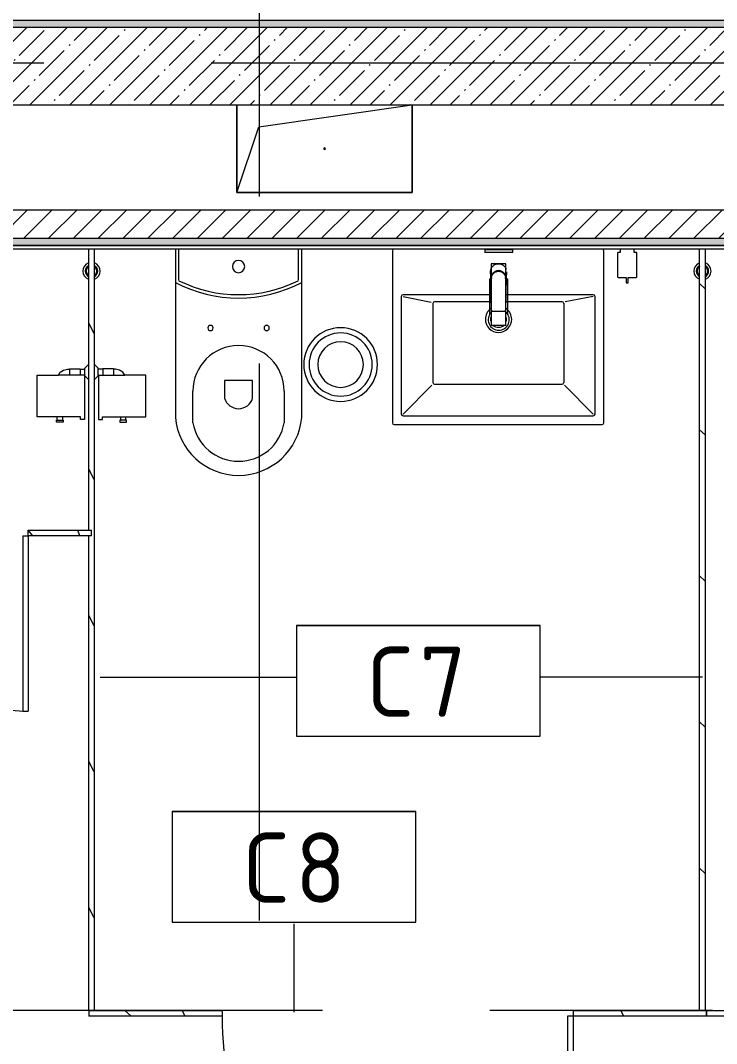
# Model space of a CAD drawing. Header units: millimetres. Extents: x 81566 to 292854, y -8553 to 29000.
# Drawn here: x 115279 to 117262, y 7705 to 10621 of the extents above; entities that cross this region are included whole.
import ezdxf

# ---------------------------------------------------------------- set-up
doc = ezdxf.new("R2010")
doc.units = ezdxf.units.MM
doc.linetypes.add('Осевая', pattern=[3175, 635, -476.25, 1587.5, -476.25])
for name, color, linetype, lineweight in [('0-1', 7, 'Continuous', 9), ('A-DETL-GENF', 7, 'Continuous', 9), ('A-DOOR', 7, 'Continuous', 9), ('A-GENM', 7, 'Continuous', 9), ('A-GENM-IDEN', 7, 'Continuous', 9), ('A-WALL', 7, 'Continuous', 9), ('I-WALL', 7, 'Continuous', 9), ('P-SANR-FIXT-2', 7, 'Continuous', 13), ('Оси-2', 7, 'Осевая', 9)]:
    doc.layers.add(name, color=color, linetype=linetype, lineweight=lineweight)
for name, color, linetype, lineweight, true_color in [('A-DOOR-1', 7, 'Continuous', 9, 0xc0c0c0), ('A-WALL-1', 9, 'Continuous', 9, 0x808080), ('A-WALL-FNSH-1', 9, 'Continuous', 9, 0x808080), ('P-SANR-FIXT-1', 9, 'Continuous', 13, 0x808080)]:
    doc.layers.add(name, color=color, linetype=linetype, lineweight=lineweight, true_color=true_color)
doc.styles.add('GOST Common', font='GOST_Common.ttf', dxfattribs={"height": 200})
pattern_1 = [(0, (0, 0), (121.92, 30.48), [10.058, -81.382, 10.058, -81.382, -487.68]), (0, (0, 0), (121.92, 30.48), [-182.88, 10.058, -172.822, 10.058, -81.382, -213.36]), (0, (0, 0), (121.92, 30.48), [-457.2, 10.058, -50.902, 10.058, -142.342]), (120, (45.72, 15.24), (-87.356454, 90.345817), [10.058, -81.382, 10.058, -81.382, -487.68]), (120, (45.72, 15.24), (-87.356454, 90.345817), [-182.88, 10.058, -172.822, 10.058, -81.382, -213.36]), (120, (45.72, 15.24), (-87.356454, 90.345817), [-457.2, 10.058, -50.902, 10.058, -142.342]), (240, (60.96, 76.2), (-34.563546, -120.825817), [10.058, -81.382, 10.058, -81.382, -487.68]), (240, (60.96, 76.2), (-34.563546, -120.825817), [-182.88, 10.058, -172.822, 10.058, -81.382, -213.36]), (240, (60.96, 76.2), (-34.563546, -120.825817), [-457.2, 10.058, -50.902, 10.058, -142.342])]
pattern_2 = [(288.435, (115442.71, 9160), (416.50086, -832.99954), [158.05, -1159.038]), (319.399, (115492.69, 9010.06), (2499.010644, -2082.486787), [76.799, -3763.143]), (316.848, (115134.5, 8960.08), (6247.5402574, -5830.957739), [182.691, -8951.868]), (289.983, (115267.78, 8835.13), (1249.49393, -3332.002656), [97.5, -4777.508]), (270, (115301.1, 9160), (416.5, -416.5), [83.3, -333.2]), (298.443, (115301.1, 9076.7), (-2915.5071394, 5414.4962996), [227.365, -11140.87]), (264.289, (115409.39, 8876.78), (416.5263, 3748.496867), [83.716, -4102.058]), (309.806, (115401.06, 8793.48), (-1666.01521, 2082.48651), [65.059, -3187.91])]
pattern_3 = [(288.435, (116754.71, 7791), (416.50086, -832.99954), [158.05, -1159.038]), (319.399, (116804.69, 7641.06), (2499.010644, -2082.486787), [76.799, -3763.143]), (316.848, (116446.5, 7591.08), (6247.5402574, -5830.957739), [182.691, -8951.868]), (289.983, (116579.78, 7466.13), (1249.49393, -3332.002656), [97.5, -4777.508]), (270, (116613.1, 7791), (416.5, -416.5), [83.3, -333.2]), (298.443, (116613.1, 7707.7), (-2915.5071394, 5414.4962996), [227.365, -11140.87]), (264.289, (116721.39, 7507.78), (416.5263, 3748.496867), [83.716, -4102.058]), (309.806, (116713.06, 7424.48), (-1666.01521, 2082.48651), [65.059, -3187.91])]

# ---------------------------------------------------------------- blocks, each defined once
blk = doc.blocks.new('GM_Отверстие прямоугольное _в плите_ - Отверстие-V8-План расстановки мебели и оборудования 2 этажа в осях 23-33')
at = {"layer": 'A-GENM'}
for p, q in [((-250, -125), (-250, 125)), ((-250, 125), (-250, -125)), ((-187.5, 62.5), (250, 125)), ((250, 125), (250, -125)), ((250, -125), (250, 125)), ((-250, -125), (-187.5, 62.5)), ((250, -125), (-250, -125)), ((-250, -125), (250, -125))]:
    blk.add_line(p, q, dxfattribs=at)
for start, end in [(360, 180), (180, 360)]:
    blk.add_arc((0, 0), 2.5, start, end, dxfattribs=at)
blk = doc.blocks.new('131_Сантехническая перегородка_Дверь 5 - СД-1-V177-План расстановки мебели и оборудования 2 этажа в осях 23-33')
at = {"layer": 'A-DOOR'}
h = blk.add_hatch(dxfattribs=at)
h.set_pattern_fill('FP_53', color=256, style=0, pattern_type=2)
h.set_pattern_definition(pattern_2)
h.paths.add_polyline_path([(750, 8), (750, -8), (930, -8), (930, 8)])
at = {"layer": 'A-GENM'}
h = blk.add_hatch(dxfattribs=at)
h.set_pattern_fill('FP_53', color=256, style=0, pattern_type=2)
h.set_pattern_definition(pattern_2)
h.paths.add_polyline_path([(70, 8), (70, -8), (250, -8), (250, 8)])
at = {"layer": 'A-DOOR-1'}
for p, q in [((266, 508), (250, 508)), ((250, 8), (250, 508)), ((266, 8), (266, 508)), ((266, 8), (250, 8))]:
    blk.add_line(p, q, dxfattribs=at)
blk.add_arc((250, 8), 500, 360, 90, dxfattribs=at)
at = {"layer": 'A-GENM'}
for p, q in [((70, 8), (250, 8)), ((70, 8), (70, -8)), ((250, 8), (250, -8)), ((750, 8), (930, 8)), ((750, 8), (750, -8)), ((930, 8), (930, -8)), ((250, -8), (70, -8)), ((930, -8), (750, -8))]:
    blk.add_line(p, q, dxfattribs=at)
blk = doc.blocks.new('131_Сантехническая перегородка 7 - СП-1-V189-План расстановки мебели и оборудования 2 этажа в осях 23-33')
at = {"layer": 'A-GENM'}
h = blk.add_hatch(dxfattribs=at)
h.set_pattern_fill('FP_60', color=256, style=0, pattern_type=2)
h.set_pattern_definition([(198.435, (9964.92, -115372.71), (-832.99954, -416.50086), [158.05, -1159.038]), (229.399, (9814.98, -115422.69), (-2082.486787, -2499.010644), [76.799, -3763.143]), (226.848, (9765, -115064.5), (-5830.957739, -6247.5402574), [182.691, -8951.868]), (199.983, (9640.05, -115197.78), (-3332.002656, -1249.49393), [97.5, -4777.508]), (180, (9964.9, -115231.1), (-416.5, -416.5), [83.3, -333.2]), (208.443, (9881.62, -115231.1), (5414.4962996, 2915.5071394), [227.365, -11140.87]), (174.289, (9681.7, -115339.39), (3748.496867, -416.5263), [83.716, -4102.058]), (219.806, (9598.4, -115331.06), (2082.48651, 1666.01521), [65.059, -3187.91])])
h.paths.add_polyline_path([(2165.9, -8), (2165.9, 8), (45.9, 8), (45.9, -8), (796.9, -8), (796.9, 0), (812.9, 0), (812.9, -8), (1744.4, -8)])
for p, q in [((-4.1, 8), (45.9, 8)), ((45.9, 8), (2165.9, 8)), ((45.9, -8), (-4.1, -8)), ((796.9, -8), (45.9, -8)), ((2165.9, -8), (812.9, -8))]:
    blk.add_line(p, q, dxfattribs=at)
at = {"layer": 'A-GENM', "flags": 128}
for points in [[(71.5, 8), (71.1, 8.5), (70.8, 9), (70.4, 9.5), (70, 9.9), (69.6, 10.4), (69.2, 10.8), (68.8, 11.2), (68.3, 11.6), (67.8, 12), (67.3, 12.3), (66.8, 12.7), (66.3, 13), (65.8, 13.3), (65.3, 13.6), (64.7, 13.8), (64.2, 14), (63.6, 14.3), (63, 14.4), (62.4, 14.6), (61.9, 14.7), (61.3, 14.9), (60.7, 14.9), (60.1, 15), (59.5, 15.1), (58.9, 15.1), (58.3, 15.1), (57.7, 15), (57.1, 15), (56.5, 14.9), (55.9, 14.8), (55.3, 14.7), (54.7, 14.5), (54.1, 14.4), (53.5, 14.2), (53, 13.9), (52.4, 13.7), (51.9, 13.4), (51.4, 13.2), (50.8, 12.9), (50.3, 12.5), (49.8, 12.2), (49.3, 11.8), (48.9, 11.4), (48.4, 11), (48, 10.6), (47.6, 10.2), (47.2, 9.7), (46.8, 9.3), (46.4, 8.8), (46.1, 8.3), (45.9, 8)], [(45.9, -8), (46.3, -8.5), (46.6, -9), (47, -9.5), (47.4, -9.9), (47.8, -10.4), (48.2, -10.8), (48.6, -11.2), (49.1, -11.6), (49.6, -12), (50, -12.3), (50.5, -12.7), (51.1, -13), (51.6, -13.3), (52.1, -13.6), (52.7, -13.8), (53.2, -14), (53.8, -14.3), (54.4, -14.4), (54.9, -14.6), (55.5, -14.7), (56.1, -14.9), (56.7, -14.9), (57.3, -15), (57.9, -15.1), (58.5, -15.1), (59.1, -15.1), (59.7, -15), (60.3, -15), (60.9, -14.9), (61.5, -14.8), (62.1, -14.7), (62.7, -14.5), (63.3, -14.4), (63.8, -14.2), (64.4, -13.9), (65, -13.7), (65.5, -13.4), (66, -13.2), (66.6, -12.9), (67.1, -12.5), (67.6, -12.2), (68, -11.8), (68.5, -11.4), (69, -11), (69.4, -10.6), (69.8, -10.2), (70.2, -9.7), (70.6, -9.3), (70.9, -8.8), (71.3, -8.3), (71.5, -8)]]:
    blk.add_lwpolyline(points, dxfattribs=at)
at = {"layer": 'A-GENM'}
for radius, start, end in [(24.6, 19.9113, 160.0887), (17.6, 28.9731, 151.0269), (15.1, 78.8699, 146.2189), (15.1, 33.7811, 53.124), (24.6, 199.9113, 340.0887), (17.6, 208.9731, 331.0269), (15.1, 213.7811, 228.6155), (15.1, 258.8699, 326.2189)]:
    blk.add_arc((58.7, 0), radius, start, end, dxfattribs=at)
blk = doc.blocks.new('131_Сантехническая перегородка 7 - СП-1-V190-План расстановки мебели и оборудования 2 этажа в осях 23-33')
at = {"layer": 'A-GENM'}
h = blk.add_hatch(dxfattribs=at)
h.set_pattern_fill('FP_61', color=256, style=0, pattern_type=2)
h.set_pattern_definition([(198.435, (9964.92, -117113.21), (-832.99954, -416.50086), [158.05, -1159.038]), (229.399, (9814.98, -117163.19), (-2082.486787, -2499.010644), [76.799, -3763.143]), (226.848, (9765, -116805), (-5830.957739, -6247.5402574), [182.691, -8951.868]), (199.983, (9640.05, -116938.28), (-3332.002656, -1249.49393), [97.5, -4777.508]), (180, (9964.9, -116971.6), (-416.5, -416.5), [83.3, -333.2]), (208.443, (9881.62, -116971.6), (5414.4962996, 2915.5071394), [227.365, -11140.87]), (174.289, (9681.7, -117079.89), (3748.496867, -416.5263), [83.716, -4102.058]), (219.806, (9598.4, -117071.56), (2082.48651, 1666.01521), [65.059, -3187.91])])
h.paths.add_polyline_path([(2165.9, -8), (2165.9, 8), (45.9, 8), (45.9, -8), (1744.4, -8)])
for p, q in [((-4.1, 8), (45.9, 8)), ((45.9, 8), (2165.9, 8)), ((45.9, -8), (-4.1, -8)), ((2165.9, -8), (45.9, -8))]:
    blk.add_line(p, q, dxfattribs=at)
at = {"layer": 'A-GENM', "flags": 128}
for points in [[(71.5, 8), (71.1, 8.5), (70.8, 9), (70.4, 9.5), (70, 9.9), (69.6, 10.4), (69.2, 10.8), (68.8, 11.2), (68.3, 11.6), (67.8, 12), (67.3, 12.3), (66.8, 12.7), (66.3, 13), (65.8, 13.3), (65.3, 13.6), (64.7, 13.8), (64.2, 14), (63.6, 14.3), (63, 14.4), (62.4, 14.6), (61.9, 14.7), (61.3, 14.9), (60.7, 14.9), (60.1, 15), (59.5, 15.1), (58.9, 15.1), (58.3, 15.1), (57.7, 15), (57.1, 15), (56.5, 14.9), (55.9, 14.8), (55.3, 14.7), (54.7, 14.5), (54.1, 14.4), (53.5, 14.2), (53, 13.9), (52.4, 13.7), (51.9, 13.4), (51.4, 13.2), (50.8, 12.9), (50.3, 12.5), (49.8, 12.2), (49.3, 11.8), (48.9, 11.4), (48.4, 11), (48, 10.6), (47.6, 10.2), (47.2, 9.7), (46.8, 9.3), (46.4, 8.8), (46.1, 8.3), (45.9, 8)], [(45.9, -8), (46.3, -8.5), (46.6, -9), (47, -9.5), (47.4, -9.9), (47.8, -10.4), (48.2, -10.8), (48.6, -11.2), (49.1, -11.6), (49.6, -12), (50, -12.3), (50.5, -12.7), (51.1, -13), (51.6, -13.3), (52.1, -13.6), (52.7, -13.8), (53.2, -14), (53.8, -14.3), (54.4, -14.4), (54.9, -14.6), (55.5, -14.7), (56.1, -14.9), (56.7, -14.9), (57.3, -15), (57.9, -15.1), (58.5, -15.1), (59.1, -15.1), (59.7, -15), (60.3, -15), (60.9, -14.9), (61.5, -14.8), (62.1, -14.7), (62.7, -14.5), (63.3, -14.4), (63.8, -14.2), (64.4, -13.9), (65, -13.7), (65.5, -13.4), (66, -13.2), (66.6, -12.9), (67.1, -12.5), (67.6, -12.2), (68, -11.8), (68.5, -11.4), (69, -11), (69.4, -10.6), (69.8, -10.2), (70.2, -9.7), (70.6, -9.3), (70.9, -8.8), (71.3, -8.3), (71.5, -8)]]:
    blk.add_lwpolyline(points, dxfattribs=at)
at = {"layer": 'A-GENM'}
for radius, start, end in [(24.6, 19.9113, 160.0887), (17.6, 28.9731, 151.0269), (15.1, 78.8699, 146.2189), (15.1, 33.7811, 53.124), (24.6, 199.9113, 340.0887), (17.6, 208.9731, 331.0269), (15.1, 213.7811, 228.6155), (15.1, 258.8699, 326.2189)]:
    blk.add_arc((58.7, 0), radius, start, end, dxfattribs=at)
blk = doc.blocks.new('131_Сантехническая перегородка_Дверь МГН - СД-1-V191-План расстановки мебели и оборудования 2 этажа в осях 23-33')
at = {"layer": 'A-DOOR'}
h = blk.add_hatch(dxfattribs=at)
h.set_pattern_fill('FP_63', color=256, style=0, pattern_type=2)
h.set_pattern_definition(pattern_3)
h.paths.add_polyline_path([(1390, 8), (1010, 8), (1010, -8), (1390, -8)])
at = {"layer": 'A-GENM'}
h = blk.add_hatch(dxfattribs=at)
h.set_pattern_fill('FP_63', color=256, style=0, pattern_type=2)
h.set_pattern_definition(pattern_3)
h.paths.add_polyline_path([(-370, 8), (-370, -8), (10, -8), (10, 8)])
at = {"layer": 'A-DOOR-1'}
for p, q in [((10, 1008), (26, 1008)), ((10, 8), (10, 1008)), ((26, 8), (26, 1008)), ((10, 8), (26, 8))]:
    blk.add_line(p, q, dxfattribs=at)
blk.add_arc((10, 8), 1000, 360, 90, dxfattribs=at)
at = {"layer": 'A-GENM'}
for p, q in [((-370, 8), (10, 8)), ((-370, -8), (-370, 8)), ((10, -8), (10, 8)), ((1010, 8), (1390, 8)), ((1010, -8), (1010, 8)), ((1390, -8), (1390, 8)), ((10, -8), (-370, -8)), ((1390, -8), (1010, -8))]:
    blk.add_line(p, q, dxfattribs=at)
blk = doc.blocks.new('131_Сантехническая перегородка_Дверь МГН 2 - СД-1-V192-План расстановки мебели и оборудования 2 этажа в осях 23-33')
at = {"layer": 'A-DOOR'}
h = blk.add_hatch(dxfattribs=at)
h.set_pattern_fill('FP_64', color=256, style=0, pattern_type=2)
h.set_pattern_definition([(288.435, (118234.71, 7791), (416.50086, -832.99954), [158.05, -1159.038]), (319.399, (118284.69, 7641.06), (2499.010644, -2082.486787), [76.799, -3763.143]), (316.848, (117926.5, 7591.08), (6247.5402574, -5830.957739), [182.691, -8951.868]), (289.983, (118059.78, 7466.13), (1249.49393, -3332.002656), [97.5, -4777.508]), (270, (118093.1, 7791), (416.5, -416.5), [83.3, -333.2]), (298.443, (118093.1, 7707.7), (-2915.5071394, 5414.4962996), [227.365, -11140.87]), (264.289, (118201.39, 7507.78), (416.5263, 3748.496867), [83.716, -4102.058]), (309.806, (118193.06, 7424.48), (-1666.01521, 2082.48651), [65.059, -3187.91])])
h.paths.add_polyline_path([(-171.8, 8), (-426, 8), (-426, -8), (10, -8), (10, 8)])
at = {"layer": 'A-DOOR-1'}
for p, q in [((10, 1008), (26, 1008)), ((10, 8), (10, 1008)), ((26, 8), (26, 1008)), ((10, 8), (26, 8))]:
    blk.add_line(p, q, dxfattribs=at)
blk.add_arc((10, 8), 1000, 360, 90, dxfattribs=at)
at = {"layer": 'A-GENM'}
for p, q in [((-426, 8), (10, 8)), ((10, 8), (10, -8)), ((1010, 8), (1110, 8)), ((1010, 8), (1010, -8)), ((1110, 8), (1110, -8)), ((10, -8), (-426, -8)), ((1110, -8), (1010, -8))]:
    blk.add_line(p, q, dxfattribs=at)
blk = doc.blocks.new('WC Seat_2 with Cistern-Wall Based - SE22-33487382-План расстановки мебели и оборудования 2 этажа в осях 23-33')
at = {"layer": 'P-SANR-FIXT-1'}
for p, q in [((-5, 410.5), (-5, 500.5)), ((255, 500.5), (255, 410.5)), ((-55, 485.5), (-55, 100.5)), ((305, 100.5), (305, 485.5)), ((85, 430.5), (85, 380.5)), ((165, 380.5), (165, 430.5)), ((85, 380.5), (165, 380.5)), ((-55, 100.5), (-55, 5.5)), ((-45, 5.5), (-45, 95.6)), ((295, 95.6), (295, 5.5)), ((305, 5.5), (305, 100.5))]:
    blk.add_line(p, q, dxfattribs=at)
for centre, radius, start, end in [((125, 469.8), 180.7, 4.9791, 175.0209), ((125, 478.7), 131.8, 9.5273, 170.4727), ((125, 418.8), 41.7, 16.2602, 163.7398), ((125, 410.5), 130, 180, 360), ((45, 230.5), 7.5, 0, 180), ((205, 230.5), 7.5, 0, 180), ((45, 230.5), 7.5, 180, 360), ((205, 230.5), 7.5, 180, 360), ((125, -237), 382.5, 61.9275, 118.0725), ((125, -247), 382.5, 63.6122, 116.3878), ((125, 55.5), 17.5, 0, 180), ((125, 55.5), 17.5, 180, 360)]:
    blk.add_arc(centre, radius, start, end, dxfattribs=at)
blk = doc.blocks.new('сифон - Для раковины-30615598-План расстановки мебели и оборудования 2 этажа в осях 23-33')
at = {"layer": 'P-SANR-FIXT-1'}
for p, q in [((200, 40), (191.1, 40)), ((191.1, -40), (191.1, 40)), ((200, 40), (200, -40)), ((116.7, 26), (15, 26)), ((116.7, 26), (116.7, 22.5)), ((15, -26), (116.7, -26)), ((116.7, -20.6), (116.7, -26)), ((191.1, -40), (200, -40))]:
    blk.add_line(p, q, dxfattribs=at)
for start, end in [(46.114, 180), (180, 315)]:
    blk.add_arc((0, 0), 30, start, end, dxfattribs=at)
blk = doc.blocks.new('раковина - 400 x 500mm-V198-План расстановки мебели и оборудования 2 этажа в осях 23-33')
at = {"layer": 'P-SANR-FIXT-1'}
for p, q in [((347.5, 0), (-244.5, 0)), ((-249.5, -5), (-249.5, -495)), ((352.5, -495), (352.5, -5)), ((-224.5, -135), (-224.5, -470)), ((31.7, -130), (-219.5, -130)), ((-219.5, -135), (-139.5, -151)), ((322.5, -130), (73.7, -130)), ((322.5, -135), (242.8, -150.5)), ((327.5, -470), (327.5, -135)), ((-134.5, -155), (-134.5, -380)), ((-126, -150), (-129.5, -150)), ((31.7, -150), (-126, -150)), ((233.5, -150), (73.7, -150)), ((238.5, -155), (238.5, -380)), ((-219.5, -470), (-137.6, -388.1)), ((-129.5, -385), (233.5, -385)), ((322.5, -470), (240.2, -387.7)), ((-219.5, -475), (322.5, -475)), ((-244.5, -500), (347.5, -500))]:
    blk.add_line(p, q, dxfattribs=at)
for centre, radius, start, end in [((-244.5, -5), 5, 90, 180), ((347.5, -5), 5, 0, 90), ((-219.5, -135), 5, 90, 180), ((322.5, -135), 5, 0, 90), ((-129.5, -155), 5, 90, 180), ((52.6, -199.9), 37.5, 125.8801, 180), ((52.6, -199.9), 37.5, 360, 53.7374), ((233.5, -155), 5, 0, 90), ((52.6, -199.9), 37.5, 180, 360), ((52.6, -199.9), 23, 165.979, 180), ((52.6, -199.9), 23, 180, 194.0201), ((52.6, -199.9), 23, 360, 12.6975), ((52.6, -199.9), 23, 347.3007, 360), ((52.6, -199.9), 23, 226.0999, 314.072), ((-129.5, -380), 5, 180, 270), ((233.5, -380), 5, 270, 360), ((-244.5, -495), 5, 180, 270), ((-219.5, -470), 5, 180, 270), ((322.5, -470), 5, 270, 0), ((347.5, -495), 5, 270, 0)]:
    blk.add_arc(centre, radius, start, end, dxfattribs=at)
blk = doc.blocks.new('смеситель для раковины - Default-V196-План расстановки мебели и оборудования 2 этажа в осях 23-33')
at = {"layer": '0-1'}
for p, q in [((21, 151.6), (-21, 151.6)), ((20.3, 111.8), (-20.3, 111.8)), ((-22.8, 2.9), (-21.7, 15.4)), ((-20.7, 17.2), (-20.7, 16.7)), ((-20.3, 19.4), (-20.3, 15.8)), ((20.3, 15.8), (20.3, 19.4)), ((20.8, 16.7), (20.8, 17.2))]:
    blk.add_line(p, q, dxfattribs=at)
at = {"layer": '0-1', "flags": 128}
for points in [[(-21, 151.3), (-21, 147.9), (-21, 145.7), (-21, 145.2), (-21, 144.9), (-21, 144.8), (-21, 144.7), (-21, 144.7)], [(21, 89.1), (21, 88.6), (21, 88.3), (21, 88.3)], [(21.7, 15.4), (22.3, 8.3), (22.8, 2.9)]]:
    blk.add_lwpolyline(points, dxfattribs=at)
at = {"layer": 'P-SANR-FIXT-1'}
for p, q in [((21, 151.6), (-21, 151.6)), ((-21, 151.6), (-21, -23)), ((21, -23), (21, 151.6)), ((-20.3, 111.8), (-20.3, 111.8)), ((-20.3, 111.8), (-20.3, 109.7)), ((20.3, 109.7), (20.3, 111.8)), ((20.3, 111.8), (20.3, 111.8)), ((-21, -23), (21, -23))]:
    blk.add_line(p, q, dxfattribs=at)
at = {"layer": 'P-SANR-FIXT-1', "flags": 128}
for points in [[(-21, 144), (-21, 91), (-21, 37.9)], [(21, 37.9), (21, 91), (21, 144)], [(-20.3, 19.4), (-20.3, 60.2), (-20.3, 109.7)], [(20.3, 109.7), (20.3, 60.2), (20.3, 19.4)], [(21, 17.1), (21, 22.3), (21, 27.5), (21, 32.7), (21, 37.9)], [(-20.3, 15.8), (-20.3, 17.1), (-20.3, 18.4)], [(20.3, 18.4), (20.3, 17.1), (20.3, 15.8)], [(21, 15.1), (21, 15.6), (21, 16.1), (21, 16.6), (21, 17.1)], [(22.9, -1.8), (22.4, 2.9), (22, 7.6), (21.5, 12.3), (21.1, 17.1)], [(21.1, 17.1), (21.5, 12.3), (22, 7.6), (22.4, 2.9), (22.9, -1.8)]]:
    blk.add_lwpolyline(points, dxfattribs=at)
at = {"layer": 'P-SANR-FIXT-1'}
for centre, major_axis, ratio, start_param, end_param in [((-9809.3, 72.1), (-9788.3, 0.5), 0.986286, 3.135948, 3.138103), ((0, 17.2), (20.8, 0), 0.98634, 3.060685, 3.141593), ((0, 17.2), (20.8, 0), 0.98634, 3.141593, 3.395551), ((0, 17.2), (20.8, 0), 0.98634, 3.707105, 3.769911), ((0, 17.2), (20.8, 0), 0.98634, 5.654867, 5.717635), ((0, 17.2), (-20.8, 0), 0.98634, 2.887544, 3.141593), ((0, 17.2), (20.8, 0), 0.98634, 0, 0.080911), ((0, 17.2), (20.8, 0), 0.98634, 4.154533, 5.270098)]:
    blk.add_ellipse(centre, major_axis=major_axis, ratio=ratio, start_param=start_param, end_param=end_param, dxfattribs=at)
for points, knots in [([(-21, 151.6), (-21, 151.7), (-21, 151.5), (-21, 150.5), (-21, 148.7), (-21, 146.9), (-21, 145.2), (-21, 144.4), (-21, 144)], [0.4444444, 0.4444444, 0.4444444, 0.4444444, 0.5555556, 0.6666667, 0.7777778, 0.8888889, 0.9444444, 1, 1, 1, 1]), ([(21, 144), (21, 144.4), (21, 145.2), (21, 146.9), (21, 148.7), (21, 150.5), (21, 151.5), (21, 151.7), (21, 151.6)], [0, 0, 0, 0, 0.0555556, 0.1111111, 0.2222222, 0.3333333, 0.4444444, 0.5555556, 0.5555556, 0.5555556, 0.5555556]), ([(-21.8, 13.9), (-21.8, 14.6), (-21.7, 16.1), (-21.6, 18.9), (-21.5, 22.1), (-21.5, 25.2), (-21.4, 27.9), (-21.4, 30), (-21.4, 31.8), (-21.3, 33.4), (-21.3, 34.5), (-21.3, 35.6), (-21.3, 37), (-21.3, 38.7), (-21.2, 41), (-21.2, 44.2), (-21.2, 48.8), (-21.1, 54.3), (-21.1, 59.3), (-21.1, 63.2), (-21.1, 66.1), (-21.1, 68.8), (-21.1, 72.5), (-21, 78.9), (-21, 84.5), (-21, 88.1)], [0, 0, 0, 0, 0.083333, 0.166667, 0.25, 0.333333, 0.375, 0.416667, 0.458333, 0.479167, 0.5, 0.520833, 0.541667, 0.583333, 0.625, 0.666667, 0.708333, 0.75, 0.791667, 0.8125, 0.833333, 0.854167, 0.875, 0.916667, 1, 1, 1, 1]), ([(21, 88.1), (21, 84.5), (21, 78.9), (21.1, 72.5), (21.1, 68.8), (21.1, 66.1), (21.1, 63.2), (21.1, 59.3), (21.2, 54.3), (21.2, 48.8), (21.2, 44.2), (21.3, 41), (21.3, 38.7), (21.3, 37), (21.3, 35.6), (21.3, 34.5), (21.3, 33.4), (21.4, 31.8), (21.4, 30), (21.4, 27.9), (21.5, 25.2), (21.5, 22.1), (21.6, 18.9), (21.7, 16.1), (21.8, 14.6), (21.8, 13.9)], [0, 0, 0, 0, 0.083333, 0.125, 0.145833, 0.166667, 0.1875, 0.208333, 0.25, 0.291667, 0.333333, 0.375, 0.416667, 0.458333, 0.479167, 0.5, 0.520833, 0.541667, 0.583333, 0.625, 0.666667, 0.75, 0.833333, 0.916667, 1, 1, 1, 1]), ([(-21.1, 17.1), (-21.2, 16.5), (-21.3, 15.4), (-21.5, 13.7), (-21.6, 11.8), (-21.9, 9.3), (-22.1, 7.6), (-22.4, 5.3), (-22.6, 3), (-22.8, 1.4), (-22.9, 0.3)], [0, 0, 0, 0, 0.1, 0.2, 0.3, 0.4, 0.6, 0.7, 0.8, 1, 1, 1, 1]), ([(-22.6, 3.6), (-22.6, 3.8), (-22.5, 4.4), (-22.4, 5.5), (-22.3, 6.9), (-22.2, 8.4), (-22, 10.9), (-21.9, 12.9), (-21.8, 13.9)], [0.3178487, 0.3178487, 0.3178487, 0.3178487, 0.375, 0.5, 0.625, 0.75, 0.875, 1, 1, 1, 1]), ([(21, 15.1), (20.9, 14), (20.5, 11.7), (19.3, 8.5), (17.6, 5.5), (14.8, 1.9), (11.1, -0.9), (6.8, -2.8), (3.4, -3.6), (0, -3.8), (-4.5, -3.5), (-10.1, -1.7), (-14.7, 1.9), (-17.6, 5.5), (-19.3, 8.4), (-20.5, 11.7), (-20.9, 13.9), (-21, 15)], [0, 0, 0, 0, 0.055556, 0.111111, 0.166667, 0.222222, 0.333333, 0.388889, 0.444444, 0.5, 0.555556, 0.666667, 0.777778, 0.833333, 0.888889, 0.944444, 1, 1, 1, 1]), ([(20.3, 19.4), (20.3, 18.2), (20.2, 15.9), (19.3, 12.3), (18, 9.6), (16.8, 7.5), (15.7, 6), (14.5, 4.7), (12.8, 3), (10.4, 1.2), (7.1, -0.4), (2.4, -1.7), (-2.5, -1.7), (-7.1, -0.4), (-10.9, 1.5), (-13.6, 3.7), (-15.4, 5.7), (-16.5, 7.1), (-17.7, 9), (-18.9, 11.5), (-20, 15), (-20.3, 17.7), (-20.3, 19.4)], [0, 0, 0, 0, 0.055556, 0.111111, 0.166667, 0.194444, 0.222222, 0.25, 0.277778, 0.333333, 0.388889, 0.444444, 0.555556, 0.611111, 0.666667, 0.75, 0.770833, 0.791667, 0.833333, 0.875, 0.916667, 1, 1, 1, 1]), ([(20.3, 15.8), (20.3, 13.7), (19.8, 10.7), (17.9, 6.9), (16.3, 4.7), (14.8, 3.1), (13, 1.5), (11.1, 0.2), (9, -0.8), (7.3, -1.5), (5.5, -2), (3.6, -2.4), (1.4, -2.7), (-0.9, -2.7), (-3.3, -2.5), (-5.5, -2), (-7.7, -1.3), (-9.8, -0.4), (-11.7, 0.6), (-13.5, 1.9), (-15.1, 3.4), (-16.9, 5.4), (-19.5, 9.5), (-20.3, 13.2), (-20.3, 15.8)], [0, 0, 0, 0, 0.111111, 0.166667, 0.222222, 0.25, 0.277778, 0.333333, 0.361111, 0.388889, 0.416667, 0.444444, 0.479167, 0.513889, 0.548611, 0.583333, 0.618056, 0.652778, 0.6875, 0.722222, 0.756944, 0.791667, 0.861111, 1, 1, 1, 1]), ([(21.1, 19.2), (21.3, 18.6), (21.7, 16.8), (21.8, 15.1), (21.8, 13.9)], [0.8206896, 0.8206896, 0.8206896, 0.8206896, 0.8888889, 1, 1, 1, 1]), ([(21.1, 17.1), (21.1, 16.7), (21.2, 16), (21.3, 15), (21.4, 13.9), (21.6, 12.5), (21.8, 10.8), (22, 8.7), (22.2, 6.9), (22.4, 5.5), (22.5, 4.5), (22.6, 3.4), (22.7, 2.4), (22.8, 1.5), (22.9, 0.8), (22.9, 0.4), (22.9, 0.3)], [0, 0, 0, 0, 0.0625, 0.125, 0.1875, 0.25, 0.375, 0.5, 0.625, 0.6875, 0.75, 0.8125, 0.875, 0.9375, 0.96875, 1, 1, 1, 1]), ([(21.8, 13.9), (21.8, 13.3), (21.9, 11.9), (22, 10), (22.2, 8.4), (22.2, 7.3), (22.3, 6.4), (22.4, 5.2), (22.6, 3.7), (22.8, 2), (22.9, 0.8), (22.9, 0.3)], [0, 0, 0, 0, 0.083333, 0.166667, 0.25, 0.333333, 0.416667, 0.5, 0.666667, 0.833333, 1, 1, 1, 1]), ([(22.1, 7), (22.2, 6.5), (22.8, 4.3), (23, 2), (22.9, 0.3)], [0.8, 0.8, 0.8, 0.8, 0.85, 1, 1, 1, 1]), ([(22.9, -1.8), (22.6, -4.5), (21.7, -8.2), (19.1, -12.8), (16.7, -15.9), (13.7, -18.5), (10.4, -20.6), (6.8, -22.1), (3.4, -22.8), (0.5, -23), (-2.9, -22.9), (-6.8, -22.1), (-10.7, -20.5), (-13.4, -18.7), (-15.3, -17.2), (-17, -15.4), (-19, -12.9), (-20.6, -10.1), (-21.5, -8), (-21.7, -7.4)], [0, 0, 0, 0, 0.1111111, 0.1666667, 0.2222222, 0.2777778, 0.3333333, 0.3888889, 0.4444444, 0.4791667, 0.5138889, 0.5833333, 0.6527778, 0.6875, 0.7222222, 0.7569444, 0.7916667, 0.8611111, 0.8888889, 0.8888889, 0.8888889, 0.8888889])]:
    blk.add_open_spline(points, degree=3, knots=knots, dxfattribs=at)
for points in [[(21, 37.9), (21, 36.1), (21, 32.7), (21.1, 27.5), (21.1, 22.3), (21.1, 18.8), (21.1, 17.1)], [(-22.9, 0.3), (-23, 2.1), (-22.8, 3.8), (-22.4, 5.5)], [(-21.8, 13.9), (-21.8, 15.7), (-21.5, 17.5), (-21.1, 19.2)], [(-21.1, 17.1), (-21.1, 16.7), (-21.1, 16), (-21, 15.3), (-21, 15)], [(21.1, 17.1), (21.1, 16.7), (21.1, 16.1), (21, 15.4), (21, 15.1)], [(22.9, 0.3), (22.8, 1.7), (22.5, 4.5), (22, 8.7), (21.5, 12.9), (21.2, 15.7), (21.1, 17.1)], [(22.9, 0.3), (22.9, -0.1), (22.9, -0.4), (22.9, -0.8)]]:
    blk.add_open_spline(points, degree=3, dxfattribs=at)
blk = doc.blocks.new('мусорная корзина - Round_ Metal-30590745-План расстановки мебели и оборудования 2 этажа в осях 23-33')
at = {"layer": 'P-SANR-FIXT-1'}
for radius, start, end in [(105, 0, 180), (90, 360, 180), (65, 0, 180), (105, 180, 360), (90, 180, 360), (65, 180, 360)]:
    blk.add_arc((0, 0), radius, start, end, dxfattribs=at)
blk = doc.blocks.new('TOY_Диспансер мыло - Дозатор Elegance new 11654 019001 хром-30721027-План расстановки мебели и оборудования 2 этажа в осях 23-33')
at = {"layer": 'A-GENM'}
for p, q in [((127.9, 101.6), (122.2, 101.6)), ((122.2, 101.6), (122.2, 86.7)), ((127.9, 86.7), (127.9, 101.6)), ((97.5, 84.7), (97.5, 17)), ((122.2, 86.7), (99.5, 86.7)), ((150.5, 86.7), (127.9, 86.7)), ((152.5, 17), (152.5, 84.7)), ((99.5, 15), (105, 15)), ((105, 15), (105, 5.5)), ((145, 5.5), (145, 15)), ((145, 15), (150.5, 15))]:
    blk.add_line(p, q, dxfattribs=at)
for centre, start, end in [((99.5, 84.7), 90, 180), ((150.5, 84.7), 360, 90), ((99.5, 17), 180, 270), ((150.5, 17), 270, 360)]:
    blk.add_arc(centre, 2, start, end, dxfattribs=at)
blk = doc.blocks.new('Sanitary_Toilet-Accessories_Gessi_Wall-mounted-paper-roll-holder-65449 - Chrome-V209-План расстановки мебели и оборудования 2 этажа в осях 23-33')
at = {"layer": 'A-DETL-GENF'}
for p, q in [((114532.2, 9617.7), (114541.7, 9624.1)), ((114541.7, 9624.1), (114553, 9626.3)), ((114553, 9626.3), (114558.5, 9626.3)), ((114558.5, 9626.3), (114558.5, 9627.8)), ((114558.5, 9627.8), (114588.5, 9627.8)), ((114558.5, 9626.3), (114558.5, 9609.3)), ((114588.5, 9627.8), (114588.5, 9626.3)), ((114588.5, 9626.3), (114588.5, 9609.3)), ((114588.5, 9626.3), (114602, 9626.3)), ((114602, 9629.8), (114613, 9641.2)), ((114602, 9626.3), (114602, 9629.8)), ((114602, 9609.3), (114602, 9627.8)), ((114466.3, 9490.3), (114466.3, 9609.3)), ((114466.3, 9609.3), (114526.6, 9609.3)), ((114526.6, 9609.3), (114532.2, 9617.7)), ((114602, 9609.3), (114526.6, 9609.3)), ((114602, 9611.3), (114601.3, 9609.3)), ((114601.3, 9609.3), (114601.3, 9482.8)), ((114602, 9607.8), (114602, 9611.3)), ((114613, 9596.4), (114602, 9607.8)), ((114523.5, 9490.3), (114466.3, 9490.3)), ((114521.5, 9475.3), (114521.5, 9481.3)), ((114521.5, 9481.3), (114523.5, 9481.3)), ((114538.5, 9490.3), (114523.5, 9490.3)), ((114523.5, 9481.3), (114523.5, 9490.3)), ((114523.5, 9481.3), (114538.5, 9481.3)), ((114589.3, 9490.3), (114538.5, 9490.3)), ((114538.5, 9490.3), (114538.5, 9481.3)), ((114538.5, 9481.3), (114540.5, 9481.3)), ((114540.5, 9481.3), (114540.5, 9475.3)), ((114589.3, 9482.8), (114589.3, 9490.3)), ((114601.3, 9482.8), (114589.3, 9482.8)), ((114540.5, 9475.3), (114521.5, 9475.3))]:
    blk.add_line(p, q, dxfattribs=at)
blk = doc.blocks.new('Sanitary_Toilet-Accessories_Gessi_Wall-mounted-paper-roll-holder-65449 - Chrome-30916167-План расстановки мебели и оборудования 2 этажа в осях 23-33')
at = {"layer": 'A-DETL-GENF'}
for p, q in [((115500, 9629.8), (115489, 9641.2)), ((115500, 9626.3), (115500, 9629.8)), ((115500, 9609.3), (115500, 9627.8)), ((115513.5, 9626.3), (115500, 9626.3)), ((115543.5, 9627.8), (115513.5, 9627.8)), ((115513.5, 9627.8), (115513.5, 9626.3)), ((115513.5, 9626.3), (115513.5, 9609.3)), ((115543.5, 9626.3), (115543.5, 9627.8)), ((115543.5, 9626.3), (115543.5, 9609.3)), ((115549, 9626.3), (115543.5, 9626.3)), ((115560.3, 9624.1), (115549, 9626.3)), ((115569.9, 9617.7), (115560.3, 9624.1)), ((115489, 9596.4), (115500, 9607.8)), ((115500, 9611.3), (115500.8, 9609.3)), ((115500, 9607.8), (115500, 9611.3)), ((115500, 9609.3), (115575.5, 9609.3)), ((115500.8, 9609.3), (115500.8, 9482.8)), ((115575.5, 9609.3), (115569.9, 9617.7)), ((115635.8, 9609.3), (115575.5, 9609.3)), ((115635.8, 9490.3), (115635.8, 9609.3)), ((115500.8, 9482.8), (115512.8, 9482.8)), ((115512.8, 9490.3), (115563.5, 9490.3)), ((115512.8, 9482.8), (115512.8, 9490.3)), ((115561.5, 9481.3), (115561.5, 9475.3)), ((115563.5, 9481.3), (115561.5, 9481.3)), ((115563.5, 9490.3), (115578.5, 9490.3)), ((115563.5, 9490.3), (115563.5, 9481.3)), ((115578.5, 9481.3), (115563.5, 9481.3)), ((115578.5, 9490.3), (115635.8, 9490.3)), ((115578.5, 9481.3), (115578.5, 9490.3)), ((115580.5, 9481.3), (115578.5, 9481.3)), ((115580.5, 9475.3), (115580.5, 9481.3)), ((115561.5, 9475.3), (115580.5, 9475.3))]:
    blk.add_line(p, q, dxfattribs=at)
blk = doc.blocks.new('Mark Reiling - Mark Reiling-26174330-План расстановки мебели и оборудования 2 этажа в осях 23-33')
at = {"layer": 'A-GENM-IDEN'}
for p, q in [((-3.47, 1.49), (-3.47, -1.663)), ((-3.47, 1.49), (3.47, 1.49)), ((3.47, 1.49), (-3.47, 1.49)), ((-3.47, 1.49), (-3.47, -1.663)), ((3.47, -1.663), (3.47, 1.49)), ((3.47, -1.663), (3.47, 1.49)), ((-3.47, -1.663), (3.47, -1.663)), ((-3.47, -1.663), (3.47, -1.663))]:
    blk.add_line(p, q, dxfattribs=at)

msp = doc.modelspace()

# ---------------------------------------------------------------- hatches: boundary and pattern name
at = {"layer": 'I-WALL'}
h = msp.add_hatch(dxfattribs=at)
h.set_pattern_fill('FP_41', color=256, style=0, pattern_type=2)
h.set_pattern_definition(pattern_1)
h.paths.add_polyline_path([(120778, 10600), (121190, 10600), (121189, 10620), (111180, 10620), (111180, 10608), (111210, 10608), (111210, 10600), (119330, 10600)])
h.paths.add_polyline_path([(110200, 10600), (110200, 10608), (110230, 10608), (110230, 10620), (109105, 10620), (109105, 10608), (109160, 10608), (109160, 10600)])
h.paths.add_polyline_path([(107650, 10600), (107650, 10608), (107705, 10608), (107705, 10620), (105095, 10620), (105095, 10608), (105125, 10608), (105125, 10600), (107130, 10600)])
h.paths.add_polyline_path([(102672.5, 10600), (103615, 10600), (103615, 10608), (103645, 10608), (103645, 10620), (100809, 10620), (100809, 10600), (102025.8, 10600)])
h = msp.add_hatch(dxfattribs=at)
h.set_pattern_fill('FP_2', color=256, style=0, pattern_type=2)
h.set_pattern_definition([(45, (0, 0), (-57.024626, 57.024626), []), (45, (57.025, 0), (-57.024626, 57.024626), [100.806, -20.161, 3.353, -16.808])])
h.paths.add_polyline_path([(119250, 10380), (119330, 10380), (119330, 10600), (111930, 10600), (111930, 10380), (118191.5, 10380)])
h = msp.add_hatch(dxfattribs=at)
h.set_pattern_fill('FP_5', color=256, style=0, pattern_type=2)
h.set_pattern_definition([(45, (0, 0), (-35.35534, 35.35534), [])])
h.paths.add_polyline_path([(118800, 10000), (118800, 10080), (112010, 10080), (112010, 10000), (118191.5, 10000)])
h = msp.add_hatch(dxfattribs=at)
h.set_pattern_fill('FP_41', color=256, style=0, pattern_type=2)
h.set_pattern_definition(pattern_1)
h.paths.add_polyline_path([(118780, 9980), (118800, 9980), (118800, 10000), (112010, 10000), (112010, 9980), (118779, 9980)])

# ---------------------------------------------------------------- linework, layer by layer
at = {"layer": 'A-GENM-IDEN'}
for p, q in [((115506.1, 8748.4), (116064.8, 8748.4)), ((117221.5, 8748.4), (116758.8, 8748.4)), ((116058.1, 7793.5), (116058.1, 8046.2))]:
    msp.add_line(p, q, dxfattribs=at)
at = {"layer": 'A-WALL'}
msp.add_line((121190, 10620), (111180, 10620), dxfattribs=at)
at = {"layer": 'A-WALL-1'}
for p, q in [((121210, 10600), (111210, 10600)), ((111930, 10380), (119250, 10380)), ((118800, 10080), (112010, 10080)), ((112010, 10000), (118800, 10000)), ((112030, 9980), (118780, 9980))]:
    msp.add_line(p, q, dxfattribs=at)
at = {"layer": 'A-WALL-FNSH-1'}
msp.add_line((112031, 9979), (118779, 9979), dxfattribs=at)
at = {"layer": 'I-WALL'}
msp.add_line((118780, 9969), (112041, 9969), dxfattribs=at)
at = {"layer": 'Оси-2'}
for p, q in [((115960, 593.7), (115960, 19415.1)), ((86135.6, 10500), (120319, 10500)), ((84865.6, 7800), (122760, 7800))]:
    msp.add_line(p, q, dxfattribs=at)

# ---------------------------------------------------------------- block references
at = {"layer": 'A-GENM'}
msp.add_blockref('GM_Отверстие прямоугольное _в плите_ - Отверстие-V8-План расстановки мебели и оборудования 2 этажа в осях 23-33', (116145, 10255), dxfattribs=at)
for name, p, rotation in [('131_Сантехническая перегородка 7 - СП-1-V189-План расстановки мебели и оборудования 2 этажа в осях 23-33', (115481, 9964.9), 269.9999999999999), ('131_Сантехническая перегородка 7 - СП-1-V190-План расстановки мебели и оборудования 2 этажа в осях 23-33', (117221.5, 9964.9), 269.9999999999999), ('131_Сантехническая перегородка_Дверь 5 - СД-1-V177-План расстановки мебели и оборудования 2 этажа в осях 23-33', (115551, 9160), 180), ('131_Сантехническая перегородка_Дверь МГН - СД-1-V191-План расстановки мебели и оборудования 2 этажа в осях 23-33', (116863, 7791), 180), ('131_Сантехническая перегородка_Дверь МГН 2 - СД-1-V192-План расстановки мебели и оборудования 2 этажа в осях 23-33', (118343, 7791), 180)]:
    msp.add_blockref(name, p, dxfattribs=dict(at, rotation=rotation))
at = {"layer": 'A-GENM-IDEN', "xscale": 99.99999999999993, "yscale": 99.99999999999993, "zscale": 99.99999999999993}
for p in [(116411.8, 8746.9), (116058.1, 8216.7)]:
    msp.add_blockref('Mark Reiling - Mark Reiling-26174330-План расстановки мебели и оборудования 2 этажа в осях 23-33', p, dxfattribs=at)
at = {"layer": 'P-SANR-FIXT-1'}
for name, p, rotation in [('WC Seat_2 with Cistern-Wall Based - SE22-33487382-План расстановки мебели и оборудования 2 этажа в осях 23-33', (116025, 9974.5), 180), ('сифон - Для раковины-30615598-План расстановки мебели и оборудования 2 этажа в осях 23-33', (116641.2, 9767.7), 90.0000000000001), ('смеситель для раковины - Default-V196-План расстановки мебели и оборудования 2 этажа в осях 23-33', (116640.6, 9904.1), 180)]:
    msp.add_blockref(name, p, dxfattribs=dict(at, rotation=rotation))
for name, p in [('раковина - 400 x 500mm-V198-План расстановки мебели и оборудования 2 этажа в осях 23-33', (116588, 9968.8)), ('мусорная корзина - Round_ Metal-30590745-План расстановки мебели и оборудования 2 этажа в осях 23-33', (116190.8, 9639.8))]:
    msp.add_blockref(name, p, dxfattribs=at)
at = {"layer": 'P-SANR-FIXT-2', "rotation": 180}
msp.add_blockref('TOY_Диспансер мыло - Дозатор Elegance new 11654 019001 хром-30721027-План расстановки мебели и оборудования 2 этажа в осях 23-33', (117132.5, 9974.5), dxfattribs=at)
at = {"layer": 'P-SANR-FIXT-2'}
for name, p in [('Sanitary_Toilet-Accessories_Gessi_Wall-mounted-paper-roll-holder-65449 - Chrome-V209-План расстановки мебели и оборудования 2 этажа в осях 23-33', (860, 0)), ('Sanitary_Toilet-Accessories_Gessi_Wall-mounted-paper-roll-holder-65449 - Chrome-30916167-План расстановки мебели и оборудования 2 этажа в осях 23-33', (0, 0))]:
    msp.add_blockref(name, p, dxfattribs=at)

# ---------------------------------------------------------------- texts
at = {"layer": 'A-GENM-IDEN', "char_height": 200, "width": 176.371, "attachment_point": 1, "style": 'GOST Common'}
for s, insert in [('\\fGOST Common|b0|i0|c204|p34|;С', (116269.7, 8835.9)), ('\\fGOST Common|b0|i0|c204|p34|;7', (116415.2, 8835.9)), ('\\fGOST Common|b0|i0|c204|p34|;С', (115916, 8305.8)), ('\\fGOST Common|b0|i0|c204|p34|;8', (116061.5, 8305.8))]:
    msp.add_mtext(s, dxfattribs=dict(at, insert=insert))

doc.saveas('drawing.dxf')
